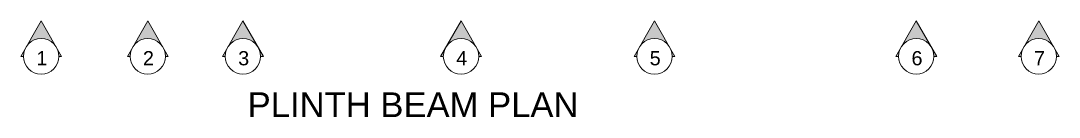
# Model space of a CAD drawing. Header units: millimetres. Extents: x -425671 to 598394, y -194194 to 343585.
# Drawn here: x 43935 to 58603, y -76332 to -74976 of the extents above; entities that cross this region are included whole.
import ezdxf

# ---------------------------------------------------------------- set-up
doc = ezdxf.new("R2010")
doc.units = ezdxf.units.MM
doc.linetypes.add('DOT3', pattern=[0.06, 0, -0.06])
doc.layers.add('C TEXT', color=30, linetype='Continuous', lineweight=13)
doc.layers.add('TEXT', color=30, linetype='DOT3', lineweight=9)
doc.styles.get("Standard").update_dxf_attribs({"font": 'arial.ttf'})

# ---------------------------------------------------------------- blocks, each defined once
blk = doc.blocks.new('CC')
at = {"layer": 'C TEXT', "linetype": 'Continuous', "ltscale": 500}
h = blk.add_hatch(color=253, dxfattribs=at)
h.dxf.hatch_style = 1
edge = h.paths.add_edge_path()
edge.add_arc((2471483781, 936793033), 250, 180, 240)
edge.add_line((2471483656, 936792817), (2471483281, 936793033))
edge.add_line((2471483281, 936793033), (2471483656, 936793250))
edge.add_arc((2471483781, 936793033), 250, 120, 180)
h = blk.add_hatch(color=253, dxfattribs=at)
h.dxf.hatch_style = 1
h.paths.add_polyline_path([(2471483781, 936792745), (2471483781, 936792783, -0.131652), (2471483656, 936792817)])
h.paths.add_polyline_path([(2471483781, 936793322), (2471483656, 936793250, -0.131652), (2471483781, 936793283)])
for points in [[(2471483281, 936793033), (2471483781, 936793322)], [(2471483781, 936793283), (2471483781, 936793322)], [(2471483281, 936793033), (2471483781, 936792745)], [(2471483781, 936792745), (2471483781, 936792783)]]:
    blk.add_lwpolyline(points, dxfattribs=at)
blk.add_circle((2471483781, 936793033), 250, dxfattribs=at)

msp = doc.modelspace()

# ---------------------------------------------------------------- block references
at = {"layer": 'C TEXT', "linetype": 'Continuous', "rotation": 270}
for p in [(-936748809.439, 2471408305.128), (-936747304.429, 2471408305.128), (-936745959.436, 2471408305.128), (-936742879.424, 2471408305.128), (-936740146.936, 2471408305.128), (-936736449.424, 2471408305.128), (-936734719.432, 2471408305.128)]:
    msp.add_blockref('CC', p, dxfattribs=at)

# ---------------------------------------------------------------- texts
at = {"layer": 'C TEXT', "linetype": 'Continuous', "ltscale": 500, "char_height": 200, "attachment_point": 1}
for s, insert in [('1', (44155.862, -75402)), ('2', (45660.872, -75402)), ('3', (47005.865, -75402)), ('4', (50085.877, -75402)), ('5', (52818.365, -75402)), ('6', (56515.877, -75402)), ('7', (58245.869, -75402))]:
    msp.add_mtext_dynamic_manual_height_columns(s, width=187.8802, gutter_width=12.5, heights=[0], dxfattribs=dict(at, insert=insert))
at = {"layer": 'TEXT', "linetype": 'Continuous', "lineweight": 9, "insert": (47139.843, -75982.079), "char_height": 350, "attachment_point": 1}
msp.add_mtext_dynamic_manual_height_columns('PLINTH BEAM PLAN', width=15017.05432, gutter_width=12.5, heights=[785.182], dxfattribs=at)

doc.saveas('drawing.dxf')
